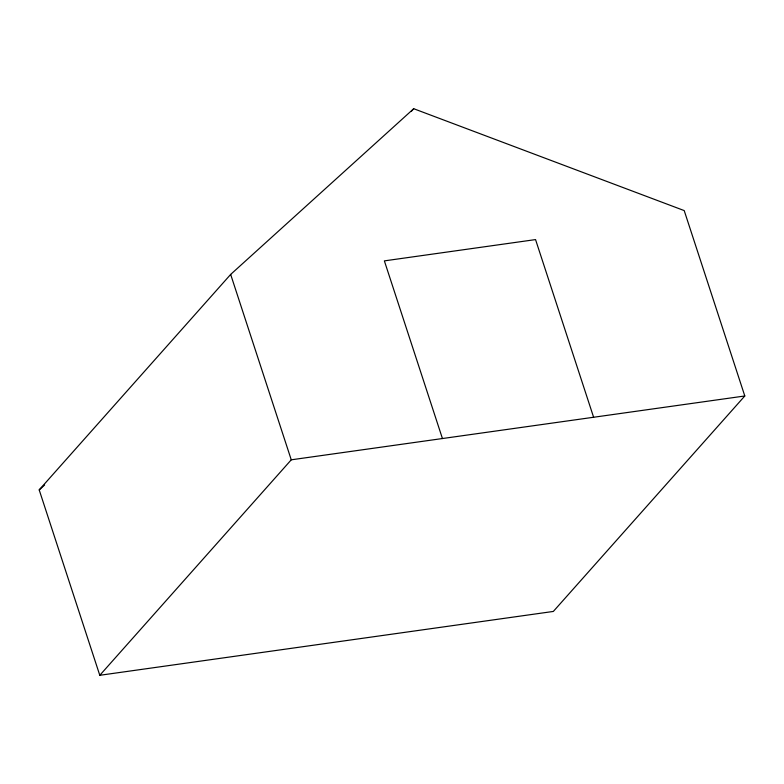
<?xml version="1.0" encoding="UTF-8"?>
<svg xmlns="http://www.w3.org/2000/svg" width="784" height="784" viewBox="0 0 784 784"><rect width="100%" height="100%" fill="white"/><g stroke="black" fill="none" stroke-linecap="round" stroke-linejoin="round"><path stroke-width="1.18" d="M39.2 489.892L230.663 274.429L413.707 108.711L684.207 210.582L744.8 395.979L553.337 611.442L99.793 675.289L39.2 489.892L44.639 484.973M411.267 111.455L413.707 108.711M99.793 675.289L291.256 459.816L744.8 395.979M593.615 417.255L535.55 239.59L384.366 260.876L442.441 438.54M230.663 274.429L291.256 459.816"/></g></svg>
